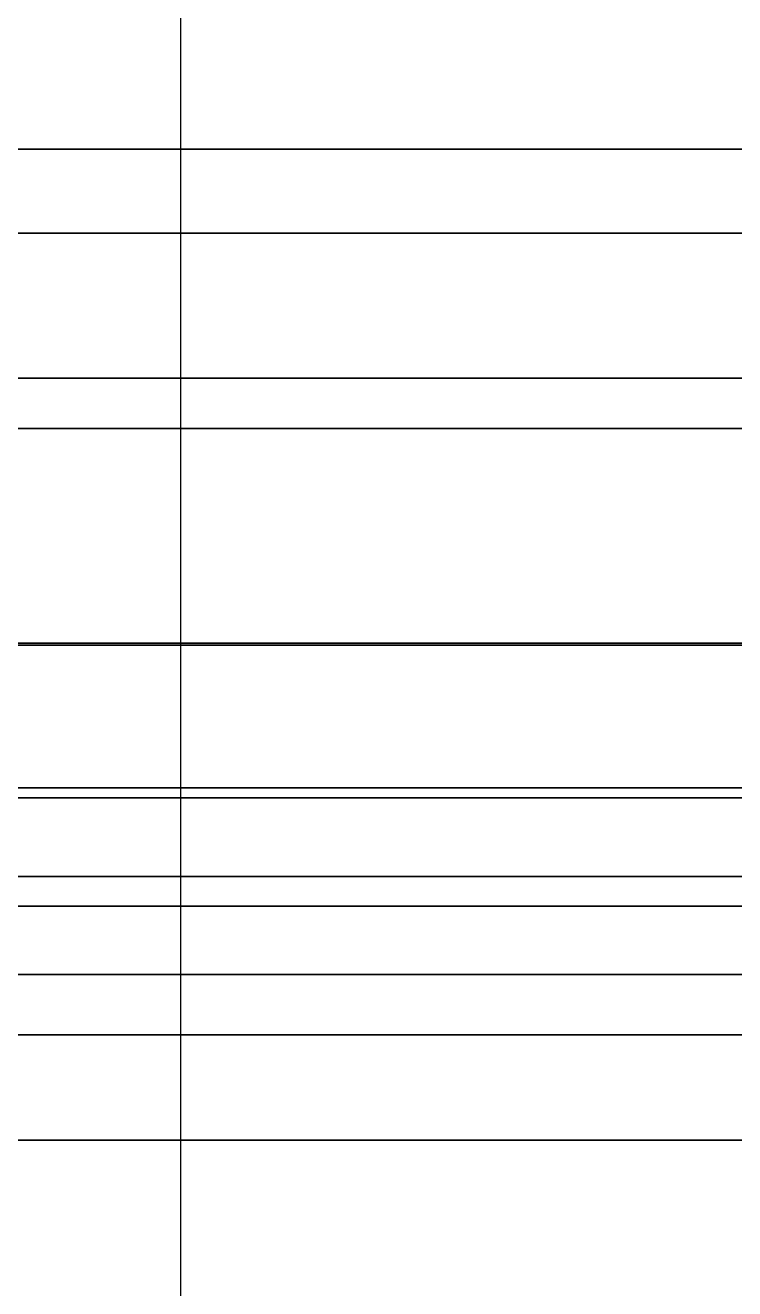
# Model space of a CAD drawing. Extents: x -3500 to 3500, y -3500 to 3500.
# Drawn here: x 278.3 to 502.8, y -509.5 to -110.1 of the extents above; entities that cross this region are included whole.
import ezdxf

# ---------------------------------------------------------------- set-up
doc = ezdxf.new("R2010")
doc.units = 0
for name, color, linetype in [('L5D0', 3, 'CONTINUOUS'), ('L5D100', 7, 'CONTINUOUS'), ('L5D99', 4, 'CONTINUOUS')]:
    doc.layers.add(name, color=color, linetype=linetype)

# ---------------------------------------------------------------- blocks, each defined once
blk = doc.blocks.new('ground_main_5')
at = {"layer": 'L5D0'}
for points in [[(2334.91, -149.2405), (-287.9615, -149.2405)], [(-287.9615, -149.2405), (2334.91, -149.2405)], [(544.1805, -221.622), (-273.4195, -221.622)], [(-273.4195, -221.622), (544.1805, -221.622)], [(529.134, -305.463), (-292.818, -305.463)], [(-292.818, -305.463), (529.134, -305.463)], [(552.3855, -354.306), (-333.875, -354.306)], [(-333.875, -354.306), (552.3855, -354.306)], [(612.646, -388.5185), (-421.984, -388.5185)], [(-421.984, -388.5185), (612.646, -388.5185)], [(1674.451, -429.2405), (-1490.8455, -429.2405)], [(-1490.8455, -429.2405), (1674.451, -429.2405)]]:
    blk.add_lwpolyline(points, dxfattribs=at)
blk = doc.blocks.new('TOP_main_5_Cheese_100')
at = {"layer": 'L5D100'}
for points in [[(2324.91, -174.955), (630.2925, -174.955), (629.6515, -174.957), (629.011, -174.963), (628.3705, -174.973), (627.73, -174.987), (627.0895, -175.005), (626.449, -175.027), (625.809, -175.053), (625.169, -175.083), (624.5295, -175.1165), (623.89, -175.1545), (623.2505, -175.1965), (622.6115, -175.2425), (621.9725, -175.2925), (621.3345, -175.346), (620.696, -175.404), (620.0585, -175.466), (619.421, -175.5315), (618.7845, -175.6015), (618.148, -175.675), (617.512, -175.7525), (616.8765, -175.8345), (-278.5085, -175.8345)], [(-278.5085, -175.8345), (616.8765, -175.8345)], [(535.7135, -237.5), (-273.6375, -237.5)], [(262.5, -237.5), (535.7135, -237.5)], [(529.2385, -306.0335), (-293.1295, -306.0335)], [(-293.1295, -306.0335), (529.2385, -306.0335)], [(549.7565, -351.1225), (262.5, -351.1225)], [(262.5, -351.1225), (549.7565, -351.1225)], [(584.2425, -379.1515), (-378.186, -379.1515)], [(-378.186, -379.1515), (584.2425, -379.1515)], [(1657.3345, -410.2095), (-1471.2315, -410.2095)], [(-1471.2315, -410.2095), (1657.3345, -410.2095)], [(1687.748, -462.5), (262.5, -462.5)], [(-1508.786, -462.5), (1687.748, -462.5)]]:
    blk.add_lwpolyline(points, dxfattribs=at)
blk = doc.blocks.new('TOP_main_5')
for name in ['ground_main_5', 'TOP_main_5_Cheese_100']:
    blk.add_blockref(name, (0, 0))
blk = doc.blocks.new('TOP_main_5_NoCheese_99')
at = {"layer": 'L5D99'}
blk.add_lwpolyline([(24.965, -909.815), (2134.91, -909.815), (2134.91, -390.045), (1904.172, -390.045), (1904.172, -790.045), (550.18, -790.045), (550.18, -590.045), (327.5095, -590.045), (327.5095, 25.045), (2134.91, 25.045), (2134.91, 551.865), (1949.729, 551.865), (1949.729, 151.865), (279.247, 151.865), (279.247, 351.865), (141.9525, 351.865)], dxfattribs=at)
blk = doc.blocks.new('TOP_main')
for name in ['TOP_main_5', 'TOP_main_5_NoCheese_99']:
    blk.add_blockref(name, (0, 0))

msp = doc.modelspace()

# ---------------------------------------------------------------- block references
msp.add_blockref('TOP_main', (0, 0))

doc.saveas('drawing.dxf')
